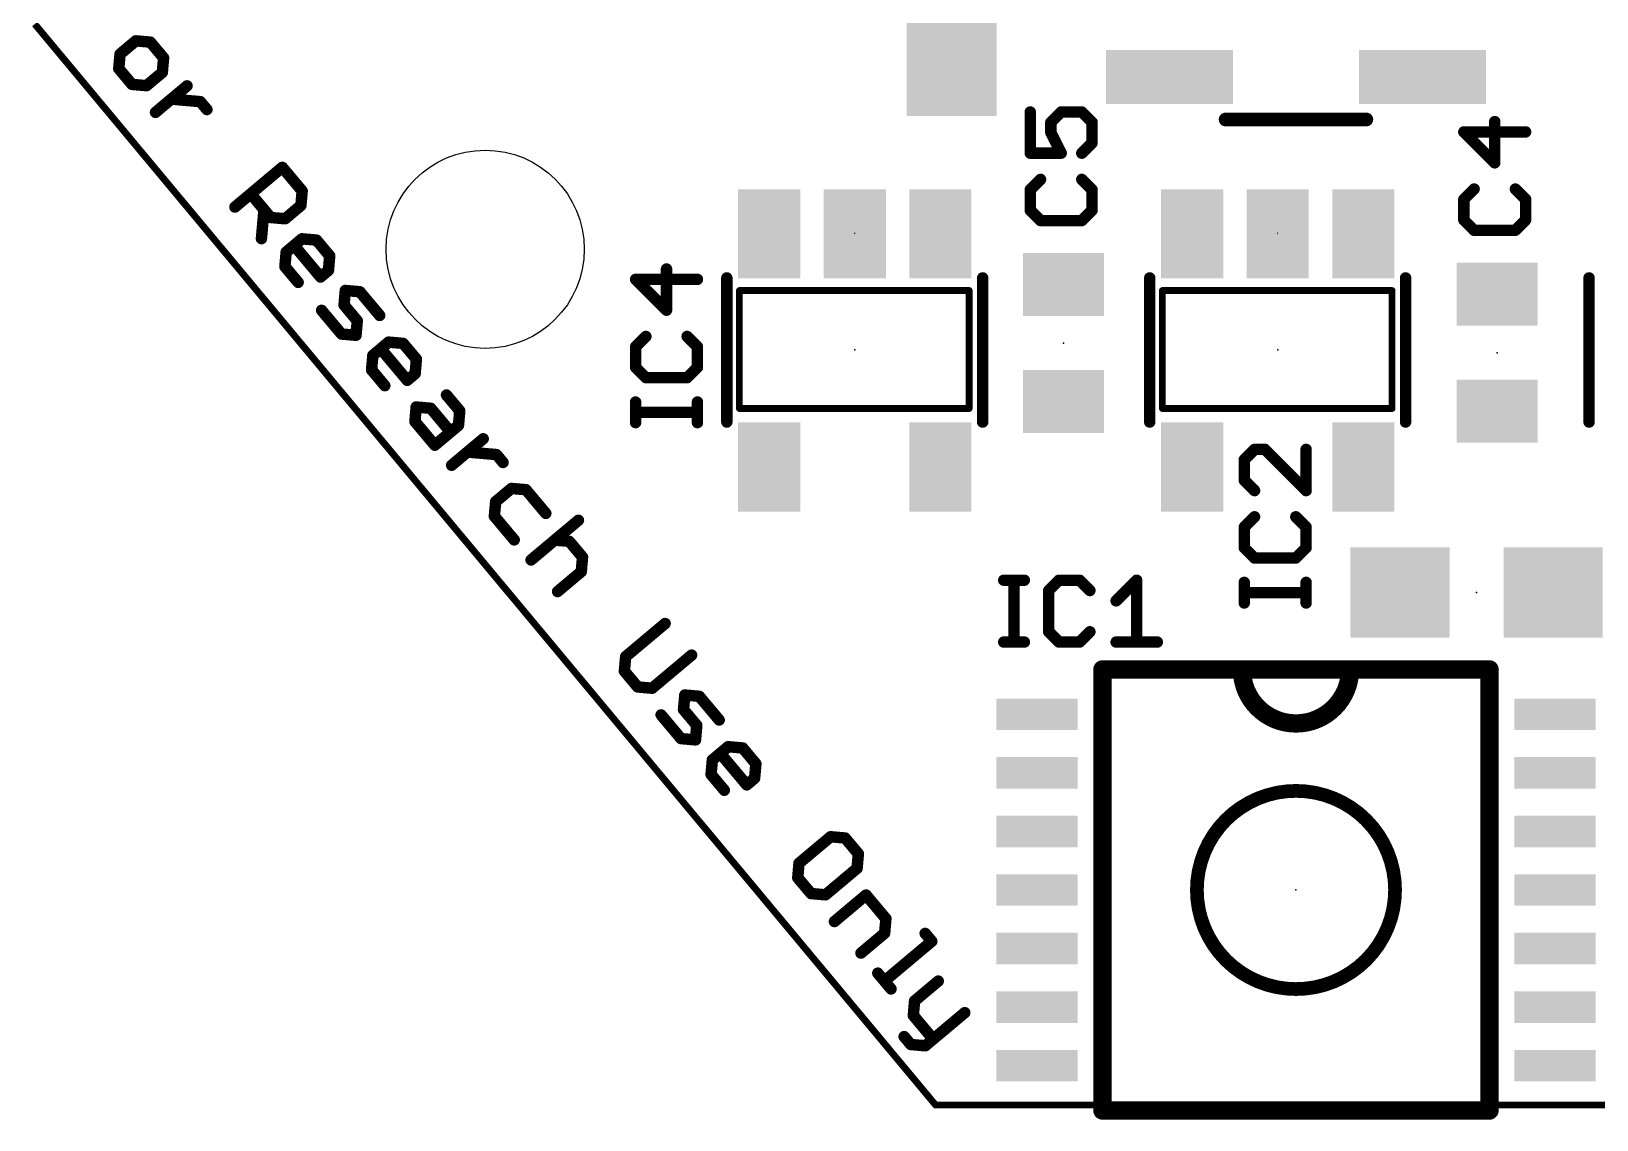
# Model space of a CAD drawing. Extents: x -3 to 25, y -0.2 to 22.
# Drawn here: x -3.04 to 14.34, y -0.16 to 11.92 of the extents above; entities that cross this region are included whole.
import ezdxf

# ---------------------------------------------------------------- set-up
doc = ezdxf.new("R2010")
doc.units = 0
for name, color, linetype in [('20', 53, 'CONTINUOUS'), ('21', 253, 'CONTINUOUS'), ('23', 53, 'CONTINUOUS'), ('25', 253, 'CONTINUOUS'), ('31', 253, 'CONTINUOUS')]:
    doc.layers.add(name, color=color, linetype=linetype)

# ---------------------------------------------------------------- blocks, each defined once
blk = doc.blocks.new('RECT')
blk.add_solid([(-0.5, -0.5), (0.5, -0.5), (-0.5, 0.5), (0.5, 0.5)])

msp = doc.modelspace()

# ---------------------------------------------------------------- linework, layer by layer
at = {"layer": '20', "const_width": 0.0762}
for points in [[(-3, 12), (7, 0)], [(7, 0), (15, 0)]]:
    msp.add_lwpolyline(points, dxfattribs=at)
at = {"layer": '20', "const_width": 0.0381}
for points in [[(7, 0.0191, 1), (7, -0.0191)], [(6.9854, -0.0122, 1), (7.0146, 0.0122)]]:
    msp.add_lwpolyline(points, format="xyb", dxfattribs=at)
at = {"layer": '20'}
msp.add_circle((2, 9.5), 1.1, dxfattribs=at)
at = {"layer": '21'}
for points, const_width in [([(-1.8779, 11.8136), (-2.0532, 11.6665)], 0.127), ([(-1.7167, 11.7995), (-1.8779, 11.8136)], 0.127), ([(-1.5697, 11.6242), (-1.7167, 11.7995)], 0.127), ([(-2.0532, 11.6665), (-2.0673, 11.5054)], 0.127), ([(-1.5838, 11.4631), (-1.5697, 11.6242)], 0.127), ([(-2.0673, 11.5054), (-1.9202, 11.3301)], 0.127), ([(-1.759, 11.316), (-1.5838, 11.4631)], 0.127), ([(-1.9202, 11.3301), (-1.759, 11.316)], 0.127), ([(-1.6597, 11.0197), (-1.3092, 11.3138)], 0.127), ([(-1.4845, 11.1667), (-1.1621, 11.1385)], 0.127), ([(-1.1621, 11.1385), (-1.0886, 11.0509)], 0.127), ([(11.781, 10.9408), (10.219, 10.9408)], 0.1524), ([(-0.7778, 9.9686), (-0.252, 10.4098)], 0.127), ([(-0.252, 10.4098), (-0.0314, 10.1469)], 0.127), ([(-0.3819, 9.8527), (-0.6025, 10.1156)], 0.127), ([(-0.0314, 10.1469), (-0.0455, 9.9857)], 0.127), ([(-0.4554, 9.9404), (-0.4836, 9.618)], 0.127), ([(-0.2207, 9.8386), (-0.3819, 9.8527)], 0.127), ([(-0.0455, 9.9857), (-0.2207, 9.8386)], 0.127), ([(-0.2091, 9.4688), (-0.0338, 9.6159)], 0.127), ([(0.1727, 9.1918), (-0.1214, 9.5423)], 0.127), ([(-0.0338, 9.6159), (0.1274, 9.6018)], 0.127), ([(0.1274, 9.6018), (0.2744, 9.4265)], 0.127), ([(6.1024, 9.672), (6.1024, 9.682)], 0.01), ([(10.7968, 9.672), (10.7968, 9.682)], 0.01), ([(-0.2232, 9.3076), (-0.2091, 9.4688)], 0.127), ([(0.2744, 9.4265), (0.2603, 9.2653)], 0.127), ([(-0.0761, 9.1324), (-0.2232, 9.3076)], 0.127), ([(0.2603, 9.2653), (0.1727, 9.1918)], 0.127), ([(4.6824, 7.582), (4.6824, 9.182)], 0.127), ([(7.5224, 9.182), (7.5224, 7.582)], 0.127), ([(9.3768, 7.582), (9.3768, 9.182)], 0.127), ([(12.2168, 9.182), (12.2168, 7.582)], 0.127), ([(14.2536, 7.582), (14.2536, 9.182)], 0.127), ([(0.4332, 8.8814), (0.4473, 9.0425)], 0.127), ([(0.4473, 9.0425), (0.6084, 9.0284)], 0.127), ([(0.6084, 9.0284), (0.829, 8.7655)], 0.127), ([(4.8224, 7.732), (4.8224, 9.042)], 0.075), ([(4.8224, 9.042), (7.3724, 9.042)], 0.075), ([(7.3724, 9.042), (7.3724, 7.732)], 0.075), ([(9.5168, 7.732), (9.5168, 9.042)], 0.075), ([(9.5168, 9.042), (12.0668, 9.042)], 0.075), ([(12.0668, 9.042), (12.0668, 7.732)], 0.075), ([(0.1844, 8.8219), (0.405, 8.559)], 0.127), ([(0.5802, 8.7061), (0.4332, 8.8814)], 0.127), ([(0.5661, 8.5449), (0.5802, 8.7061)], 0.127), ([(0.405, 8.559), (0.5661, 8.5449)], 0.127), ([(0.7531, 8.3221), (0.9283, 8.4692)], 0.127), ([(0.9283, 8.4692), (1.0895, 8.4551)], 0.127), ([(1.0895, 8.4551), (1.2366, 8.2798)], 0.127), ([(0.739, 8.161), (0.7531, 8.3221)], 0.127), ([(1.1348, 8.0451), (0.8407, 8.3957)], 0.127), ([(1.2366, 8.2798), (1.2225, 8.1187)], 0.127), ([(0.886, 7.9857), (0.739, 8.161)], 0.127), ([(1.2225, 8.1187), (1.1348, 8.0451)], 0.127), ([(1.5706, 7.8818), (1.7177, 7.7065)], 0.127), ([(1.2201, 7.5877), (1.2342, 7.7488)], 0.127), ([(1.4406, 7.3248), (1.2201, 7.5877)], 0.127), ([(1.2342, 7.7488), (1.3953, 7.7347)], 0.127), ([(1.3953, 7.7347), (1.6159, 7.4718)], 0.127), ([(1.7177, 7.7065), (1.7036, 7.5454)], 0.127), ([(7.3724, 7.732), (4.8224, 7.732)], 0.075), ([(12.0668, 7.732), (9.5168, 7.732)], 0.075), ([(1.7036, 7.5454), (1.4406, 7.3248)], 0.127), ([(1.6276, 7.102), (1.9781, 7.3961)], 0.127), ([(1.8029, 7.249), (2.1252, 7.2208)], 0.127), ([(2.1252, 7.2208), (2.1987, 7.1332)], 0.127), ([(2.2914, 6.8448), (2.1161, 6.6977)], 0.127), ([(2.4525, 6.8307), (2.2914, 6.8448)], 0.127), ([(2.6731, 6.5678), (2.4525, 6.8307)], 0.127), ([(2.1161, 6.6977), (2.102, 6.5366)], 0.127), ([(2.102, 6.5366), (2.3226, 6.2737)], 0.127), ([(3.0354, 6.4921), (2.5096, 6.0509)], 0.127), ([(2.7725, 6.2715), (2.9336, 6.2574)], 0.127), ([(2.9336, 6.2574), (3.0807, 6.0821)], 0.127), ([(3.0807, 6.0821), (3.0666, 5.9209)], 0.127), ([(3.0666, 5.9209), (2.8037, 5.7003)], 0.127), ([(3.9975, 5.3454), (3.5593, 4.9778)], 0.127), ([(3.5593, 4.9778), (3.5452, 4.8166)], 0.127), ([(3.8535, 4.6272), (4.2916, 4.9949)], 0.127), ([(3.5452, 4.8166), (3.6923, 4.6413)], 0.127), ([(13.1484, 4.836), (8.8516, 4.836)], 0.2032), ([(8.8516, 4.836), (8.8516, -0.0608)], 0.2032), ([(13.1484, -0.0608), (13.1484, 4.836)], 0.2032), ([(3.6923, 4.6413), (3.8535, 4.6272)], 0.127), ([(4.2016, 4.3903), (4.2157, 4.5515)], 0.127), ([(4.2157, 4.5515), (4.3768, 4.5374)], 0.127), ([(4.3768, 4.5374), (4.5974, 4.2745)], 0.127), ([(3.9528, 4.3309), (4.1734, 4.068)], 0.127), ([(4.3486, 4.2151), (4.2016, 4.3903)], 0.127), ([(4.3345, 4.0539), (4.3486, 4.2151)], 0.127), ([(4.1734, 4.068), (4.3345, 4.0539)], 0.127), ([(4.5215, 3.8311), (4.6967, 3.9782)], 0.127), ([(4.6967, 3.9782), (4.8579, 3.9641)], 0.127), ([(4.8579, 3.9641), (5.005, 3.7888)], 0.127), ([(4.5074, 3.67), (4.5215, 3.8311)], 0.127), ([(4.9032, 3.5541), (4.6091, 3.9047)], 0.127), ([(5.005, 3.7888), (4.9909, 3.6277)], 0.127), ([(4.6544, 3.4947), (4.5074, 3.67)], 0.127), ([(4.9909, 3.6277), (4.9032, 3.5541)], 0.127), ([(5.8342, 2.9786), (5.4836, 2.6845)], 0.127), ([(5.9953, 2.9645), (5.8342, 2.9786)], 0.127), ([(6.1424, 2.7893), (5.9953, 2.9645)], 0.127), ([(6.1283, 2.6281), (6.1424, 2.7893)], 0.127), ([(5.4836, 2.6845), (5.4695, 2.5233)], 0.127), ([(5.7778, 2.3339), (6.1283, 2.6281)], 0.127), ([(5.4695, 2.5233), (5.6166, 2.3481)], 0.127), ([(5.6166, 2.3481), (5.7778, 2.3339)], 0.127), ([(5.8771, 2.0376), (6.2276, 2.3318)], 0.127), ([(6.2276, 2.3318), (6.4482, 2.0689)], 0.127), ([(6.4482, 2.0689), (6.4341, 1.9077)], 0.127), ([(6.4341, 1.9077), (6.1712, 1.6871)], 0.127), ([(6.8839, 1.9055), (6.9575, 1.8179)], 0.127), ([(6.9575, 1.8179), (6.4317, 1.3767)], 0.127), ([(6.3581, 1.4643), (6.5052, 1.289)], 0.127), ([(7.0294, 1.3762), (6.7665, 1.1556)], 0.127), ([(6.7665, 1.1556), (6.7524, 0.9945)], 0.127), ([(6.7524, 0.9945), (6.973, 0.7316)], 0.127), ([(7.3235, 1.0257), (6.8853, 0.658)], 0.127), ([(6.7242, 0.6721), (6.6506, 0.7598)], 0.127), ([(6.8853, 0.658), (6.7242, 0.6721)], 0.127), ([(8.8516, -0.0608), (13.1484, -0.0608)], 0.2032)]:
    msp.add_lwpolyline(points, dxfattribs=dict(at, const_width=const_width))
for points, const_width in [([(-1.8751, 11.8452, 1), (-1.8807, 11.782)], 0.0635), ([(-1.8575, 11.7893, 1), (-1.8983, 11.8379)], 0.0635), ([(-1.6924, 11.8199, 1), (-1.7411, 11.7791)], 0.0635), ([(-1.7195, 11.7679, 1), (-1.714, 11.8311)], 0.0635), ([(-2.0736, 11.6908, 1), (-2.0328, 11.6422)], 0.0635), ([(-2.0216, 11.6638, 1), (-2.0848, 11.6693)], 0.0635), ([(-1.5381, 11.6215, 1), (-1.6013, 11.627)], 0.0635), ([(-1.594, 11.6038, 1), (-1.5454, 11.6446)], 0.0635), ([(-2.043, 11.5258, 1), (-2.0916, 11.4849)], 0.0635), ([(-2.0989, 11.5081, 1), (-2.0357, 11.5026)], 0.0635), ([(-1.6154, 11.4658, 1), (-1.5522, 11.4603)], 0.0635), ([(-1.5634, 11.4387, 1), (-1.6042, 11.4874)], 0.0635), ([(-1.9174, 11.3617, 1), (-1.923, 11.2985)], 0.0635), ([(-1.9445, 11.3097, 1), (-1.8959, 11.3505)], 0.0635), ([(-1.7795, 11.3403, 1), (-1.7386, 11.2917)], 0.0635), ([(-1.7618, 11.2844, 1), (-1.7563, 11.3476)], 0.0635), ([(-1.2888, 11.2895, 1), (-1.3296, 11.3381)], 0.0635), ([(-1.4817, 11.1984, 1), (-1.4872, 11.1351)], 0.0635), ([(-1.1378, 11.1589, 1), (-1.1865, 11.1181)], 0.0635), ([(-1.1649, 11.1069, 1), (-1.1594, 11.1702)], 0.0635), ([(-1.6801, 11.044, 1), (-1.6393, 10.9953)], 0.0635), ([(-1.1129, 11.0305, 1), (-1.0643, 11.0713)], 0.0635), ([(10.219, 10.9789, 1), (10.219, 10.9027)], 0.0762), ([(11.781, 10.9027, 1), (11.781, 10.9789)], 0.0762), ([(-0.2276, 10.4302, 1), (-0.2763, 10.3894)], 0.0635), ([(-0.2316, 10.3855, 1), (-0.2724, 10.4341)], 0.0635), ([(-0.5782, 10.1361, 1), (-0.6268, 10.0952)], 0.0635), ([(0.0003, 10.1441, 1), (-0.063, 10.1496)], 0.0635), ([(-0.0557, 10.1265, 1), (-0.007, 10.1673)], 0.0635), ([(-0.7982, 9.9929, 1), (-0.7574, 9.9443)], 0.0635), ([(-0.4238, 9.9376, 1), (-0.4871, 9.9431)], 0.0635), ([(-0.3791, 9.8844, 1), (-0.3847, 9.8211)], 0.0635), ([(-0.4062, 9.8323, 1), (-0.3576, 9.8732)], 0.0635), ([(-0.0771, 9.9885, 1), (-0.0138, 9.9829)], 0.0635), ([(-0.0251, 9.9614, 1), (-0.0659, 10.01)], 0.0635), ([(-0.2411, 9.863, 1), (-0.2003, 9.8143)], 0.0635), ([(-0.2235, 9.807, 1), (-0.218, 9.8703)], 0.0635), ([(-0.5153, 9.6208, 1), (-0.452, 9.6153)], 0.0635), ([(-0.0971, 9.5627, 1), (-0.1458, 9.5219)], 0.0635), ([(-0.031, 9.6475, 1), (-0.0366, 9.5842)], 0.0635), ([(-0.0134, 9.5915, 1), (-0.0542, 9.6402)], 0.0635), ([(0.1517, 9.6222, 1), (0.103, 9.5813)], 0.0635), ([(0.1246, 9.5701, 1), (0.1301, 9.6334)], 0.0635), ([(6.1049, 9.682, 1), (6.0999, 9.682)], 0.005), ([(6.0999, 9.672, 1), (6.1049, 9.672)], 0.005), ([(10.7993, 9.682, 1), (10.7943, 9.682)], 0.005), ([(10.7943, 9.672, 1), (10.7993, 9.672)], 0.005), ([(-0.2295, 9.4931, 1), (-0.1887, 9.4445)], 0.0635), ([(-0.1774, 9.466, 1), (-0.2407, 9.4716)], 0.0635), ([(0.3061, 9.4237, 1), (0.2428, 9.4293)], 0.0635), ([(0.2501, 9.4061, 1), (0.2988, 9.4469)], 0.0635), ([(-0.1988, 9.328, 1), (-0.2475, 9.2872)], 0.0635), ([(-0.2548, 9.3104, 1), (-0.1915, 9.3049)], 0.0635), ([(0.1523, 9.2161, 1), (0.1931, 9.1675)], 0.0635), ([(0.1484, 9.1714, 1), (0.197, 9.2122)], 0.0635), ([(0.2287, 9.2681, 1), (0.292, 9.2626)], 0.0635), ([(0.2807, 9.241, 1), (0.2399, 9.2896)], 0.0635), ([(4.7142, 9.182, 1), (4.6507, 9.182)], 0.0635), ([(7.5541, 9.182, 1), (7.4907, 9.182)], 0.0635), ([(9.4086, 9.182, 1), (9.3451, 9.182)], 0.0635), ([(12.2486, 9.182, 1), (12.1851, 9.182)], 0.0635), ([(14.2854, 9.182, 1), (14.2218, 9.182)], 0.0635), ([(-0.1004, 9.1119, 1), (-0.0518, 9.1528)], 0.0635), ([(0.45, 9.0742, 1), (0.4445, 9.0109)], 0.0635), ([(0.4789, 9.0398, 1), (0.4156, 9.0453)], 0.0635), ([(0.6328, 9.0488, 1), (0.5841, 9.008)], 0.0635), ([(0.6057, 8.9968, 1), (0.6112, 9.0601)], 0.0635), ([(4.8224, 9.0608, 1), (4.8224, 9.0232)], 0.0375), ([(4.8411, 9.042, 1), (4.8037, 9.042)], 0.0375), ([(7.3912, 9.042, 1), (7.3537, 9.042)], 0.0375), ([(7.3724, 9.0232, 1), (7.3724, 9.0608)], 0.0375), ([(9.5356, 9.042, 1), (9.498, 9.042)], 0.0375), ([(9.5168, 9.0608, 1), (9.5168, 9.0232)], 0.0375), ([(12.0856, 9.042, 1), (12.048, 9.042)], 0.0375), ([(12.0668, 9.0232, 1), (12.0668, 9.0608)], 0.0375), ([(0.2087, 8.8423, 1), (0.1601, 8.8015)], 0.0635), ([(0.4575, 8.9018, 1), (0.4088, 8.861)], 0.0635), ([(0.4015, 8.8841, 1), (0.4648, 8.8786)], 0.0635), ([(0.6119, 8.7033, 1), (0.5486, 8.7089)], 0.0635), ([(0.5559, 8.6857, 1), (0.6046, 8.7265)], 0.0635), ([(0.8047, 8.7451, 1), (0.8534, 8.7859)], 0.0635), ([(0.4077, 8.5907, 1), (0.4022, 8.5274)], 0.0635), ([(0.3806, 8.5386, 1), (0.4293, 8.5794)], 0.0635), ([(0.5345, 8.5477, 1), (0.5978, 8.5422)], 0.0635), ([(0.5634, 8.5133, 1), (0.5689, 8.5766)], 0.0635), ([(0.9311, 8.5008, 1), (0.9256, 8.4376)], 0.0635), ([(0.9488, 8.4449, 1), (0.9079, 8.4935)], 0.0635), ([(1.1138, 8.4755, 1), (1.0652, 8.4347)], 0.0635), ([(1.0867, 8.4235, 1), (1.0923, 8.4867)], 0.0635), ([(0.7847, 8.3194, 1), (0.7214, 8.3249)], 0.0635), ([(0.7327, 8.3465, 1), (0.7735, 8.2978)], 0.0635), ([(0.865, 8.4161, 1), (0.8164, 8.3753)], 0.0635), ([(1.2682, 8.2771, 1), (1.2049, 8.2826)], 0.0635), ([(0.7073, 8.1637, 1), (0.7706, 8.1582)], 0.0635), ([(0.7633, 8.1814, 1), (0.7147, 8.1406)], 0.0635), ([(1.2429, 8.0944, 1), (1.2021, 8.143)], 0.0635), ([(1.2123, 8.2594, 1), (1.2609, 8.3003)], 0.0635), ([(0.8617, 7.9653, 1), (0.9104, 8.0061)], 0.0635), ([(1.1144, 8.0695, 1), (1.1553, 8.0208)], 0.0635), ([(1.1105, 8.0247, 1), (1.1592, 8.0655)], 0.0635), ([(1.1908, 8.1214, 1), (1.2541, 8.1159)], 0.0635), ([(1.5949, 7.9022, 1), (1.5463, 7.8614)], 0.0635), ([(1.2444, 7.6081, 1), (1.1957, 7.5672)], 0.0635), ([(1.2369, 7.7805, 1), (1.2314, 7.7172)], 0.0635), ([(1.2658, 7.7461, 1), (1.2025, 7.7516)], 0.0635), ([(1.4196, 7.7551, 1), (1.371, 7.7143)], 0.0635), ([(1.3925, 7.7031, 1), (1.3981, 7.7664)], 0.0635), ([(1.7493, 7.7038, 1), (1.686, 7.7093)], 0.0635), ([(1.6933, 7.6861, 1), (1.742, 7.7269)], 0.0635), ([(4.8224, 7.7508, 1), (4.8224, 7.7133)], 0.0375), ([(4.8037, 7.732, 1), (4.8411, 7.732)], 0.0375), ([(7.3537, 7.732, 1), (7.3912, 7.732)], 0.0375), ([(7.3724, 7.7133, 1), (7.3724, 7.7508)], 0.0375), ([(9.498, 7.732, 1), (9.5356, 7.732)], 0.0375), ([(9.5168, 7.7508, 1), (9.5168, 7.7133)], 0.0375), ([(12.048, 7.732, 1), (12.0856, 7.732)], 0.0375), ([(12.0668, 7.7133, 1), (12.0668, 7.7508)], 0.0375), ([(1.1884, 7.5904, 1), (1.2517, 7.5849)], 0.0635), ([(1.5916, 7.4514, 1), (1.6402, 7.4922)], 0.0635), ([(1.6719, 7.5481, 1), (1.7352, 7.5426)], 0.0635), ([(1.724, 7.521, 1), (1.6831, 7.5697)], 0.0635), ([(4.6507, 7.582, 1), (4.7142, 7.582)], 0.0635), ([(7.4907, 7.582, 1), (7.5541, 7.582)], 0.0635), ([(9.3451, 7.582, 1), (9.4086, 7.582)], 0.0635), ([(12.1851, 7.582, 1), (12.2486, 7.582)], 0.0635), ([(14.2218, 7.582, 1), (14.2854, 7.582)], 0.0635), ([(1.4202, 7.3491, 1), (1.4611, 7.3004)], 0.0635), ([(1.4163, 7.3043, 1), (1.465, 7.3452)], 0.0635), ([(1.8056, 7.2807, 1), (1.8001, 7.2174)], 0.0635), ([(1.9985, 7.3718, 1), (1.9577, 7.4204)], 0.0635), ([(1.6072, 7.1263, 1), (1.648, 7.0776)], 0.0635), ([(2.1495, 7.2412, 1), (2.1009, 7.2004)], 0.0635), ([(2.1224, 7.1892, 1), (2.128, 7.2525)], 0.0635), ([(2.1744, 7.1128, 1), (2.223, 7.1536)], 0.0635), ([(2.2941, 6.8764, 1), (2.2886, 6.8132)], 0.0635), ([(2.3118, 6.8205, 1), (2.271, 6.8691)], 0.0635), ([(2.4769, 6.8511, 1), (2.4282, 6.8103)], 0.0635), ([(2.4498, 6.7991, 1), (2.4553, 6.8623)], 0.0635), ([(2.0957, 6.7221, 1), (2.1365, 6.6734)], 0.0635), ([(2.1477, 6.695, 1), (2.0845, 6.7005)], 0.0635), ([(2.6488, 6.5474, 1), (2.6975, 6.5882)], 0.0635), ([(2.1263, 6.557, 1), (2.0777, 6.5162)], 0.0635), ([(2.0704, 6.5393, 1), (2.1336, 6.5338)], 0.0635), ([(3.0558, 6.4678, 1), (3.0149, 6.5164)], 0.0635), ([(2.2983, 6.2533, 1), (2.3469, 6.2941)], 0.0635), ([(2.7752, 6.3031, 1), (2.7697, 6.2398)], 0.0635), ([(2.9579, 6.2778, 1), (2.9093, 6.237)], 0.0635), ([(2.9309, 6.2258, 1), (2.9364, 6.289)], 0.0635), ([(2.4891, 6.0752, 1), (2.53, 6.0266)], 0.0635), ([(3.1123, 6.0793, 1), (3.0491, 6.0849)], 0.0635), ([(3.0564, 6.0617, 1), (3.105, 6.1025)], 0.0635), ([(3.035, 5.9237, 1), (3.0982, 5.9182)], 0.0635), ([(3.087, 5.8966, 1), (3.0462, 5.9453)], 0.0635), ([(2.7833, 5.7247, 1), (2.8241, 5.676)], 0.0635), ([(4.0179, 5.3211, 1), (3.9771, 5.3698)], 0.0635), ([(3.591, 4.975, 1), (3.5277, 4.9805)], 0.0635), ([(4.312, 4.9706, 1), (4.2712, 5.0192)], 0.0635), ([(3.5696, 4.837, 1), (3.5209, 4.7962)], 0.0635), ([(3.5389, 5.0021, 1), (3.5797, 4.9534)], 0.0635), ([(8.8516, 4.8868, 1), (8.8516, 4.7852)], 0.1016), ([(8.9024, 4.836, 1), (8.8008, 4.836)], 0.1016), ([(10.4, 4.836, 1), (11.6, 4.836)], 0.2032), ([(10.4508, 4.836, 1), (10.3492, 4.836)], 0.1016), ([(11.6508, 4.836, 1), (11.5492, 4.836)], 0.1016), ([(13.1992, 4.836, 1), (13.0976, 4.836)], 0.1016), ([(13.1484, 4.7852, 1), (13.1484, 4.8868)], 0.1016), ([(3.5136, 4.8194, 1), (3.5769, 4.8138)], 0.0635), ([(3.6951, 4.673, 1), (3.6895, 4.6097)], 0.0635), ([(3.668, 4.6209, 1), (3.7166, 4.6617)], 0.0635), ([(3.8331, 4.6516, 1), (3.8739, 4.6029)], 0.0635), ([(3.8507, 4.5956, 1), (3.8562, 4.6589)], 0.0635), ([(4.2184, 4.5831, 1), (4.2129, 4.5199)], 0.0635), ([(4.2473, 4.5487, 1), (4.184, 4.5543)], 0.0635), ([(4.4012, 4.5578, 1), (4.3525, 4.517)], 0.0635), ([(4.3741, 4.5058, 1), (4.3796, 4.569)], 0.0635), ([(3.9771, 4.3513, 1), (3.9284, 4.3105)], 0.0635), ([(4.2259, 4.4108, 1), (4.1772, 4.3699)], 0.0635), ([(4.1699, 4.3931, 1), (4.2332, 4.3876)], 0.0635), ([(4.3803, 4.2123, 1), (4.317, 4.2178)], 0.0635), ([(4.3243, 4.1947, 1), (4.373, 4.2355)], 0.0635), ([(4.5731, 4.2541, 1), (4.6218, 4.2949)], 0.0635), ([(4.1761, 4.0996, 1), (4.1706, 4.0364)], 0.0635), ([(4.149, 4.0476, 1), (4.1977, 4.0884)], 0.0635), ([(4.3029, 4.0567, 1), (4.3662, 4.0511)], 0.0635), ([(4.3318, 4.0223, 1), (4.3373, 4.0855)], 0.0635), ([(4.6995, 4.0098, 1), (4.694, 3.9466)], 0.0635), ([(4.7171, 3.9539, 1), (4.6763, 4.0025)], 0.0635), ([(4.8822, 3.9845, 1), (4.8336, 3.9437)], 0.0635), ([(4.8551, 3.9325, 1), (4.8607, 3.9957)], 0.0635), ([(4.5011, 3.8554, 1), (4.5419, 3.8068)], 0.0635), ([(4.5531, 3.8284, 1), (4.4898, 3.8339)], 0.0635), ([(4.6334, 3.9251, 1), (4.5848, 3.8843)], 0.0635), ([(5.0366, 3.7861, 1), (4.9733, 3.7916)], 0.0635), ([(4.9806, 3.7684, 1), (5.0293, 3.8092)], 0.0635), ([(4.5317, 3.6904, 1), (4.483, 3.6496)], 0.0635), ([(4.4757, 3.6727, 1), (4.539, 3.6672)], 0.0635), ([(4.9592, 3.6304, 1), (5.0225, 3.6249)], 0.0635), ([(5.0113, 3.6033, 1), (4.9705, 3.652)], 0.0635), ([(4.6301, 3.4743, 1), (4.6788, 3.5151)], 0.0635), ([(4.8828, 3.5784, 1), (4.9236, 3.5298)], 0.0635), ([(4.8789, 3.5337, 1), (4.9276, 3.5745)], 0.0635), ([(11, 1.2876, 1), (11, 3.4876, 1), (11, 1.2876)], 0.1524), ([(5.8369, 3.0102, 1), (5.8314, 2.947)], 0.0635), ([(5.8546, 2.9543, 1), (5.8137, 3.0029)], 0.0635), ([(6.0196, 2.9849, 1), (5.971, 2.9441)], 0.0635), ([(5.9925, 2.9329, 1), (5.9981, 2.9961)], 0.0635), ([(6.174, 2.7865, 1), (6.1108, 2.792)], 0.0635), ([(6.1181, 2.7688, 1), (6.1667, 2.8097)], 0.0635), ([(5.4632, 2.7088, 1), (5.504, 2.6602)], 0.0635), ([(5.5152, 2.6817, 1), (5.452, 2.6872)], 0.0635), ([(6.0967, 2.6308, 1), (6.1599, 2.6253)], 0.0635), ([(6.1487, 2.6038, 1), (6.1079, 2.6524)], 0.0635), ([(5.4938, 2.5437, 1), (5.4452, 2.5029)], 0.0635), ([(5.4379, 2.5261, 1), (5.5011, 2.5205)], 0.0635), ([(5.6193, 2.3797, 1), (5.6138, 2.3164)], 0.0635), ([(5.5923, 2.3276, 1), (5.6409, 2.3685)], 0.0635), ([(5.7573, 2.3583, 1), (5.7982, 2.3096)], 0.0635), ([(5.775, 2.3023, 1), (5.7805, 2.3656)], 0.0635), ([(6.2519, 2.3522, 1), (6.2033, 2.3114)], 0.0635), ([(6.248, 2.3074, 1), (6.2072, 2.3561)], 0.0635), ([(5.8566, 2.062, 1), (5.8975, 2.0133)], 0.0635), ([(6.4798, 2.0661, 1), (6.4166, 2.0716)], 0.0635), ([(6.4239, 2.0485, 1), (6.4725, 2.0893)], 0.0635), ([(6.4025, 1.9105, 1), (6.4657, 1.9049)], 0.0635), ([(6.4545, 1.8834, 1), (6.4137, 1.932)], 0.0635), ([(6.9083, 1.9259, 1), (6.8596, 1.8851)], 0.0635), ([(6.1508, 1.7114, 1), (6.1916, 1.6628)], 0.0635), ([(6.9331, 1.7975, 1), (6.9818, 1.8383)], 0.0635), ([(6.9779, 1.7935, 1), (6.9371, 1.8422)], 0.0635), ([(6.3825, 1.4847, 1), (6.3338, 1.4439)], 0.0635), ([(6.4113, 1.401, 1), (6.4521, 1.3523)], 0.0635), ([(7.0498, 1.3519, 1), (7.009, 1.4005)], 0.0635), ([(6.4809, 1.2686, 1), (6.5295, 1.3094)], 0.0635), ([(6.7981, 1.1529, 1), (6.7348, 1.1584)], 0.0635), ([(6.7767, 1.0149, 1), (6.728, 0.974)], 0.0635), ([(6.7461, 1.1799, 1), (6.7869, 1.1313)], 0.0635), ([(7.3439, 1.0014, 1), (7.3031, 1.05)], 0.0635), ([(6.7207, 0.9972, 1), (6.784, 0.9917)], 0.0635), ([(6.675, 0.7802, 1), (6.6263, 0.7393)], 0.0635), ([(6.7269, 0.7038, 1), (6.7214, 0.6405)], 0.0635), ([(6.6999, 0.6517, 1), (6.7485, 0.6925)], 0.0635), ([(6.8649, 0.6823, 1), (6.9057, 0.6337)], 0.0635), ([(6.8826, 0.6264, 1), (6.8881, 0.6897)], 0.0635), ([(6.9486, 0.7111, 1), (6.9973, 0.752)], 0.0635), ([(8.8516, -0.01, 1), (8.8516, -0.1116)], 0.1016), ([(13.1484, -0.1116, 1), (13.1484, -0.01)], 0.1016), ([(8.8008, -0.0608, 1), (8.9024, -0.0608)], 0.1016), ([(13.0976, -0.0608, 1), (13.1992, -0.0608)], 0.1016)]:
    msp.add_lwpolyline(points, format="xyb", dxfattribs=dict(at, const_width=const_width))
at = {"layer": '23'}
for p in [(6.1024, 8.382), (8.4192, 8.4592), (10.7968, 8.382), (13.232, 8.352), (13.0048, 5.6896), (11, 2.3876)]:
    msp.add_point(p, dxfattribs=at)
at = {"layer": '25', "const_width": 0.127}
for points in [[(8.0503, 11.0241), (8.0503, 10.5665)], [(8.2791, 10.9097), (8.3935, 11.0241)], [(8.2791, 10.7953), (8.2791, 10.9097)], [(8.3935, 11.0241), (8.6223, 11.0241)], [(8.6223, 11.0241), (8.7367, 10.9097)], [(8.7367, 10.9097), (8.7367, 10.6809)], [(13.2063, 10.4593), (13.2063, 10.9169)], [(8.3935, 10.5665), (8.2791, 10.7953)], [(13.5495, 10.8025), (12.8631, 10.8025)], [(12.8631, 10.8025), (13.2063, 10.4593)], [(8.0503, 10.5665), (8.3935, 10.5665)], [(8.7367, 10.6809), (8.6223, 10.5665)], [(8.1647, 10.2757), (8.0503, 10.1613)], [(8.7367, 10.1613), (8.6223, 10.2757)], [(8.0503, 10.1613), (8.0503, 9.9325)], [(8.7367, 9.9325), (8.7367, 10.1613)], [(12.9775, 10.1685), (12.8631, 10.0541)], [(12.8631, 10.0541), (12.8631, 9.8253)], [(13.5495, 10.0541), (13.4351, 10.1685)], [(13.5495, 9.8253), (13.5495, 10.0541)], [(8.0503, 9.9325), (8.1647, 9.8181)], [(8.6223, 9.8181), (8.7367, 9.9325)], [(8.1647, 9.8181), (8.6223, 9.8181)], [(12.8631, 9.8253), (12.9775, 9.7109)], [(12.9775, 9.7109), (13.4351, 9.7109)], [(13.4351, 9.7109), (13.5495, 9.8253)], [(4.3561, 9.1661), (3.6697, 9.1661)], [(3.6697, 9.1661), (4.0129, 8.8229)], [(4.0129, 8.8229), (4.0129, 9.2805)], [(3.7841, 8.532), (3.6697, 8.4176)], [(4.3561, 8.4176), (4.2417, 8.532)], [(3.6697, 8.4176), (3.6697, 8.1888)], [(4.3561, 8.1888), (4.3561, 8.4176)], [(3.6697, 8.1888), (3.7841, 8.0744)], [(4.2417, 8.0744), (4.3561, 8.1888)], [(3.7841, 8.0744), (4.2417, 8.0744)], [(3.6697, 7.5755), (3.6697, 7.8043)], [(4.3561, 7.5755), (4.3561, 7.8043)], [(4.3561, 7.6899), (3.6697, 7.6899)], [(10.5405, 7.2785), (10.4261, 7.1641)], [(10.6549, 7.2785), (10.5405, 7.2785)], [(11.1125, 6.8209), (10.6549, 7.2785)], [(11.1125, 7.2785), (11.1125, 6.8209)], [(10.4261, 7.1641), (10.4261, 6.9353)], [(10.4261, 6.9353), (10.5405, 6.8209)], [(10.5405, 6.53), (10.4261, 6.4156)], [(10.4261, 6.4156), (10.4261, 6.1868)], [(11.1125, 6.4156), (10.9981, 6.53)], [(11.1125, 6.1868), (11.1125, 6.4156)], [(10.4261, 6.1868), (10.5405, 6.0724)], [(10.5405, 6.0724), (10.9981, 6.0724)], [(10.9981, 6.0724), (11.1125, 6.1868)], [(7.756, 5.8261), (7.9848, 5.8261)], [(7.8704, 5.1397), (7.8704, 5.8261)], [(8.3694, 5.8261), (8.255, 5.7117)], [(8.255, 5.7117), (8.255, 5.2541)], [(8.5982, 5.8261), (8.3694, 5.8261)], [(8.7126, 5.7117), (8.5982, 5.8261)], [(9.0034, 5.5973), (9.2322, 5.8261)], [(9.2322, 5.8261), (9.2322, 5.1397)], [(10.4261, 5.5735), (10.4261, 5.8023)], [(11.1125, 5.6879), (10.4261, 5.6879)], [(11.1125, 5.5735), (11.1125, 5.8023)], [(8.255, 5.2541), (8.3694, 5.1397)], [(8.5982, 5.1397), (8.7126, 5.2541)], [(7.756, 5.1397), (7.9848, 5.1397)], [(8.3694, 5.1397), (8.5982, 5.1397)], [(9.0034, 5.1397), (9.461, 5.1397)]]:
    msp.add_lwpolyline(points, dxfattribs=at)
at = {"layer": '25', "const_width": 0.0635}
for points in [[(8.0821, 11.0241, 1), (8.0186, 11.0241)], [(8.3109, 10.9097, 1), (8.2474, 10.9097)], [(8.2567, 10.9322, 1), (8.3016, 10.8873)], [(8.3935, 11.0559, 1), (8.3935, 10.9924)], [(8.416, 11.0017, 1), (8.3711, 11.0466)], [(8.6448, 11.0466, 1), (8.5999, 11.0017)], [(8.6223, 10.9924, 1), (8.6223, 11.0559)], [(8.7685, 10.9097, 1), (8.705, 10.9097)], [(8.7142, 10.8873, 1), (8.7592, 10.9322)], [(13.2381, 10.9169, 1), (13.1746, 10.9169)], [(8.3075, 10.8095, 1), (8.2507, 10.7811)], [(8.2474, 10.7953, 1), (8.3109, 10.7953)], [(12.8631, 10.8343, 1), (12.8631, 10.7708)], [(12.8856, 10.825, 1), (12.8407, 10.7801)], [(13.5495, 10.7708, 1), (13.5495, 10.8343)], [(8.0503, 10.5983, 1), (8.0503, 10.5348)], [(8.3651, 10.5523, 1), (8.4219, 10.5807)], [(8.3935, 10.5348, 1), (8.3935, 10.5983)], [(8.5999, 10.589, 1), (8.6448, 10.5441)], [(8.705, 10.6809, 1), (8.7685, 10.6809)], [(8.7592, 10.6585, 1), (8.7142, 10.7034)], [(8.0186, 10.5665, 1), (8.0821, 10.5665)], [(13.1746, 10.4593, 1), (13.2381, 10.4593)], [(13.1839, 10.4369, 1), (13.2288, 10.4818)], [(8.1872, 10.2532, 1), (8.1423, 10.2981)], [(8.6448, 10.2981, 1), (8.5999, 10.2532)], [(8.0821, 10.1613, 1), (8.0186, 10.1613)], [(8.0279, 10.1837, 1), (8.0728, 10.1388)], [(8.7685, 10.1613, 1), (8.705, 10.1613)], [(8.7142, 10.1388, 1), (8.7592, 10.1837)], [(12.8949, 10.0541, 1), (12.8314, 10.0541)], [(12.8407, 10.0765, 1), (12.8856, 10.0316)], [(13, 10.146, 1), (12.9551, 10.1909)], [(13.4576, 10.1909, 1), (13.4127, 10.146)], [(13.5813, 10.0541, 1), (13.5177, 10.0541)], [(13.527, 10.0316, 1), (13.572, 10.0765)], [(8.0186, 9.9325, 1), (8.0821, 9.9325)], [(8.0728, 9.9549, 1), (8.0279, 9.91)], [(8.705, 9.9325, 1), (8.7685, 9.9325)], [(8.7592, 9.91, 1), (8.7142, 9.9549)], [(8.1647, 9.8499, 1), (8.1647, 9.7864)], [(8.1423, 9.7956, 1), (8.1872, 9.8406)], [(8.5999, 9.8406, 1), (8.6448, 9.7956)], [(8.6223, 9.7864, 1), (8.6223, 9.8499)], [(12.8856, 9.8477, 1), (12.8407, 9.8028)], [(12.8314, 9.8253, 1), (12.8949, 9.8253)], [(12.9775, 9.7427, 1), (12.9775, 9.6791)], [(12.9551, 9.6884, 1), (13, 9.7334)], [(13.4127, 9.7334, 1), (13.4576, 9.6884)], [(13.4351, 9.6791, 1), (13.4351, 9.7427)], [(13.5177, 9.8253, 1), (13.5813, 9.8253)], [(13.572, 9.8028, 1), (13.527, 9.8477)], [(3.6697, 9.1978, 1), (3.6697, 9.1343)], [(3.6922, 9.1885, 1), (3.6473, 9.1436)], [(4.0447, 9.2805, 1), (3.9812, 9.2805)], [(4.3561, 9.1343, 1), (4.3561, 9.1978)], [(3.9905, 8.8004, 1), (4.0354, 8.8453)], [(3.9812, 8.8229, 1), (4.0447, 8.8229)], [(3.8066, 8.5096, 1), (3.7617, 8.5545)], [(4.2642, 8.5545, 1), (4.2193, 8.5096)], [(3.7015, 8.4176, 1), (3.638, 8.4176)], [(3.6473, 8.4401, 1), (3.6922, 8.3952)], [(4.3879, 8.4176, 1), (4.3244, 8.4176)], [(4.3336, 8.3952, 1), (4.3786, 8.4401)], [(3.638, 8.1888, 1), (3.7015, 8.1888)], [(3.6922, 8.2113, 1), (3.6473, 8.1664)], [(4.3244, 8.1888, 1), (4.3879, 8.1888)], [(4.3786, 8.1664, 1), (4.3336, 8.2113)], [(3.7841, 8.1062, 1), (3.7841, 8.0427)], [(3.7617, 8.052, 1), (3.8066, 8.0969)], [(4.2193, 8.0969, 1), (4.2642, 8.052)], [(4.2417, 8.0427, 1), (4.2417, 8.1062)], [(3.7015, 7.8043, 1), (3.638, 7.8043)], [(4.3879, 7.8043, 1), (4.3244, 7.8043)], [(3.6697, 7.7216, 1), (3.6697, 7.6581)], [(4.3561, 7.6581, 1), (4.3561, 7.7216)], [(3.638, 7.5755, 1), (3.7015, 7.5755)], [(4.3244, 7.5755, 1), (4.3879, 7.5755)], [(10.5405, 7.3102, 1), (10.5405, 7.2467)], [(10.563, 7.256, 1), (10.5181, 7.3009)], [(10.6774, 7.3009, 1), (10.6325, 7.256)], [(10.6549, 7.2467, 1), (10.6549, 7.3102)], [(11.1443, 7.2785, 1), (11.0808, 7.2785)], [(10.4579, 7.1641, 1), (10.3944, 7.1641)], [(10.4037, 7.1865, 1), (10.4486, 7.1416)], [(10.3944, 6.9353, 1), (10.4579, 6.9353)], [(10.4486, 6.9577, 1), (10.4037, 6.9128)], [(10.5181, 6.7984, 1), (10.563, 6.8433)], [(11.0808, 6.8209, 1), (11.1443, 6.8209)], [(11.09, 6.7984, 1), (11.135, 6.8433)], [(10.4579, 6.4156, 1), (10.3944, 6.4156)], [(10.4037, 6.4381, 1), (10.4486, 6.3932)], [(10.563, 6.5076, 1), (10.5181, 6.5525)], [(11.0206, 6.5525, 1), (10.9757, 6.5076)], [(11.1443, 6.4156, 1), (11.0808, 6.4156)], [(11.09, 6.3932, 1), (11.135, 6.4381)], [(10.3944, 6.1868, 1), (10.4579, 6.1868)], [(10.4486, 6.2093, 1), (10.4037, 6.1644)], [(10.5405, 6.1042, 1), (10.5405, 6.0407)], [(10.5181, 6.05, 1), (10.563, 6.0949)], [(10.9757, 6.0949, 1), (11.0206, 6.05)], [(10.9981, 6.0407, 1), (10.9981, 6.1042)], [(11.0808, 6.1868, 1), (11.1443, 6.1868)], [(11.135, 6.1644, 1), (11.09, 6.2093)], [(7.756, 5.8578, 1), (7.756, 5.7943)], [(7.9022, 5.8261, 1), (7.8387, 5.8261)], [(7.9848, 5.7943, 1), (7.9848, 5.8578)], [(8.2867, 5.7117, 1), (8.2232, 5.7117)], [(8.2325, 5.7341, 1), (8.2774, 5.6892)], [(8.3694, 5.8578, 1), (8.3694, 5.7943)], [(8.3918, 5.8036, 1), (8.3469, 5.8485)], [(8.6206, 5.8485, 1), (8.5757, 5.8036)], [(8.5982, 5.7943, 1), (8.5982, 5.8578)], [(8.6901, 5.6892, 1), (8.735, 5.7341)], [(9.2639, 5.8261, 1), (9.2004, 5.8261)], [(9.2546, 5.8036, 1), (9.2097, 5.8485)], [(10.4579, 5.8023, 1), (10.3944, 5.8023)], [(10.4261, 5.7196, 1), (10.4261, 5.6561)], [(11.1443, 5.8023, 1), (11.0808, 5.8023)], [(11.1125, 5.6561, 1), (11.1125, 5.7196)], [(8.9809, 5.6197, 1), (9.0258, 5.5748)], [(10.3944, 5.5735, 1), (10.4579, 5.5735)], [(11.0808, 5.5735, 1), (11.1443, 5.5735)], [(8.2774, 5.2765, 1), (8.2325, 5.2316)], [(8.2232, 5.2541, 1), (8.2867, 5.2541)], [(8.735, 5.2316, 1), (8.6901, 5.2765)], [(7.756, 5.1715, 1), (7.756, 5.108)], [(7.8387, 5.1397, 1), (7.9022, 5.1397)], [(7.9848, 5.108, 1), (7.9848, 5.1715)], [(8.3694, 5.1715, 1), (8.3694, 5.108)], [(8.3469, 5.1172, 1), (8.3918, 5.1622)], [(8.5757, 5.1622, 1), (8.6206, 5.1172)], [(8.5982, 5.108, 1), (8.5982, 5.1715)], [(9.0034, 5.1715, 1), (9.0034, 5.108)], [(9.2004, 5.1397, 1), (9.2639, 5.1397)], [(9.461, 5.108, 1), (9.461, 5.1715)]]:
    msp.add_lwpolyline(points, format="xyb", dxfattribs=at)

# ---------------------------------------------------------------- block references
at = {"layer": '31', "xscale": 1.1}
for p, rotation in [((7.1772, 11.5292), 270), ((12.1548, 5.6896), 180), ((13.8548, 5.6896), 180)]:
    msp.add_blockref('RECT', p, dxfattribs=dict(at, rotation=rotation))
at = {"layer": '31'}
for p, xscale, yscale, rotation in [((9.596, 11.4128), 0.6, 1.408, 270), ((12.404, 11.4128), 0.6, 1.408, 270), ((5.1524, 9.672), 0.69, 0.99, 180), ((6.1024, 9.672), 0.69, 0.99, 180), ((7.0524, 9.672), 0.69, 0.99, 180), ((9.8468, 9.672), 0.69, 0.99, 180), ((10.7968, 9.672), 0.69, 0.99, 180), ((11.7468, 9.672), 0.69, 0.99, 180), ((8.4192, 9.1092), 0.7, 0.9, 90), ((13.232, 9.002), 0.7, 0.9, 90), ((8.4192, 7.8092), 0.7, 0.9, 90), ((13.232, 7.702), 0.7, 0.9, 90), ((5.1524, 7.082), 0.69, 0.99, 180), ((7.0524, 7.082), 0.69, 0.99, 180), ((9.8468, 7.082), 0.69, 0.99, 180), ((11.7468, 7.082), 0.69, 0.99, 180)]:
    msp.add_blockref('RECT', p, dxfattribs=dict(at, xscale=xscale, yscale=yscale, rotation=rotation))
at = {"layer": '31', "xscale": 0.9, "yscale": 0.35}
for p in [(8.125, 4.3376), (13.875, 4.3376), (8.125, 3.6876), (13.875, 3.6876), (8.125, 3.0376), (13.875, 3.0376), (8.125, 2.3876), (13.875, 2.3876), (8.125, 1.7376), (13.875, 1.7376), (8.125, 1.0876), (13.875, 1.0876), (8.125, 0.4376), (13.875, 0.4376)]:
    msp.add_blockref('RECT', p, dxfattribs=at)

doc.saveas('drawing.dxf')
